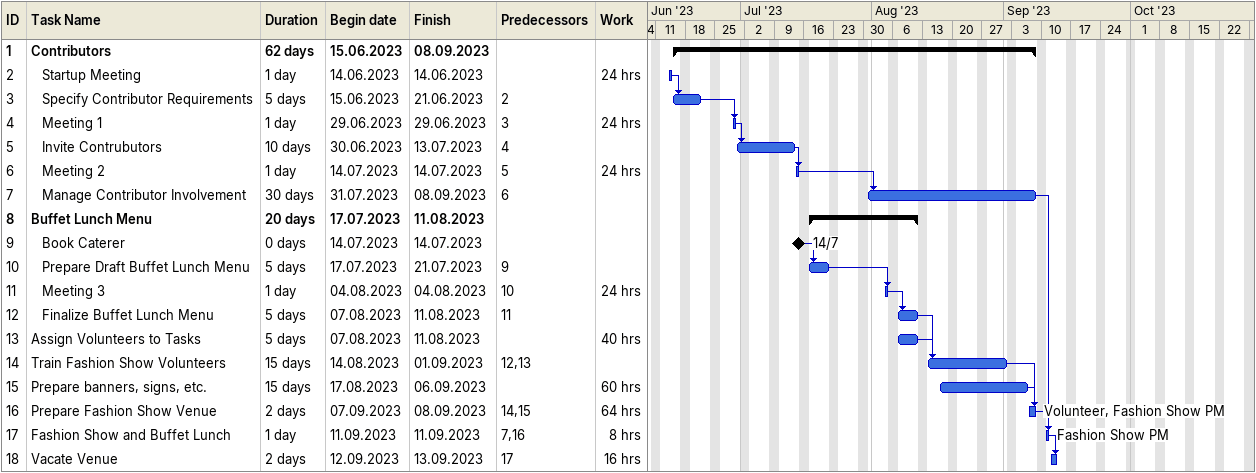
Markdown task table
| ID | Level | Task | Duration | Start | Finish | Predecessors | Resources | Work (h) |
|---|---|---|---|---|---|---|---|---|
| 1 | 1 | **Contributors** | 62d | 2023-06-15 | 2023-09-08 |  |  |  |
| 2 | 2 | Startup Meeting | 1d | 2023-06-14 | 2023-06-14 |  |  | 24 |
| 3 | 2 | Specify Contributor Requirements | 5d | 2023-06-15 | 2023-06-21 | 2 |  |  |
| 4 | 2 | Meeting 1 | 1d | 2023-06-29 | 2023-06-29 | 3 |  | 24 |
| 5 | 2 | Invite Contrubutors | 10d | 2023-06-30 | 2023-07-13 | 4 |  |  |
| 6 | 2 | Meeting 2 | 1d | 2023-07-14 | 2023-07-14 | 5 |  | 24 |
| 7 | 2 | Manage Contributor Involvement | 30d | 2023-07-31 | 2023-09-08 | 6 |  |  |
| 8 | 1 | **Buffet Lunch Menu** | 20d | 2023-07-17 | 2023-08-11 |  |  |  |
| 9 | 2 | Book Caterer | 0d | 2023-07-14 | 2023-07-14 |  |  |  |
| 10 | 2 | Prepare Draft Buffet Lunch Menu | 5d | 2023-07-17 | 2023-07-21 | 9 |  |  |
| 11 | 2 | Meeting 3 | 1d | 2023-08-04 | 2023-08-04 | 10 |  | 24 |
| 12 | 2 | Finalize Buffet Lunch Menu | 5d | 2023-08-07 | 2023-08-11 | 11 |  |  |
| 13 | 1 | Assign Volunteers to Tasks | 5d | 2023-08-07 | 2023-08-11 |  |  | 40 |
| 14 | 1 | Train Fashion Show Volunteers | 15d | 2023-08-14 | 2023-09-01 | 12, 13 |  |  |
| 15 | 1 | Prepare banners, signs, etc. | 15d | 2023-08-17 | 2023-09-06 |  |  | 60 |
| 16 | 1 | Prepare Fashion Show Venue | 2d | 2023-09-07 | 2023-09-08 | 14, 15 | Volunteer, Fashion Show PM | 64 |
| 17 | 1 | Fashion Show and Buffet Lunch | 1d | 2023-09-11 | 2023-09-11 | 7, 16 | Fashion Show PM | 8 |
| 18 | 1 | Vacate Venue | 2d | 2023-09-12 | 2023-09-13 | 17 |  | 16 |
